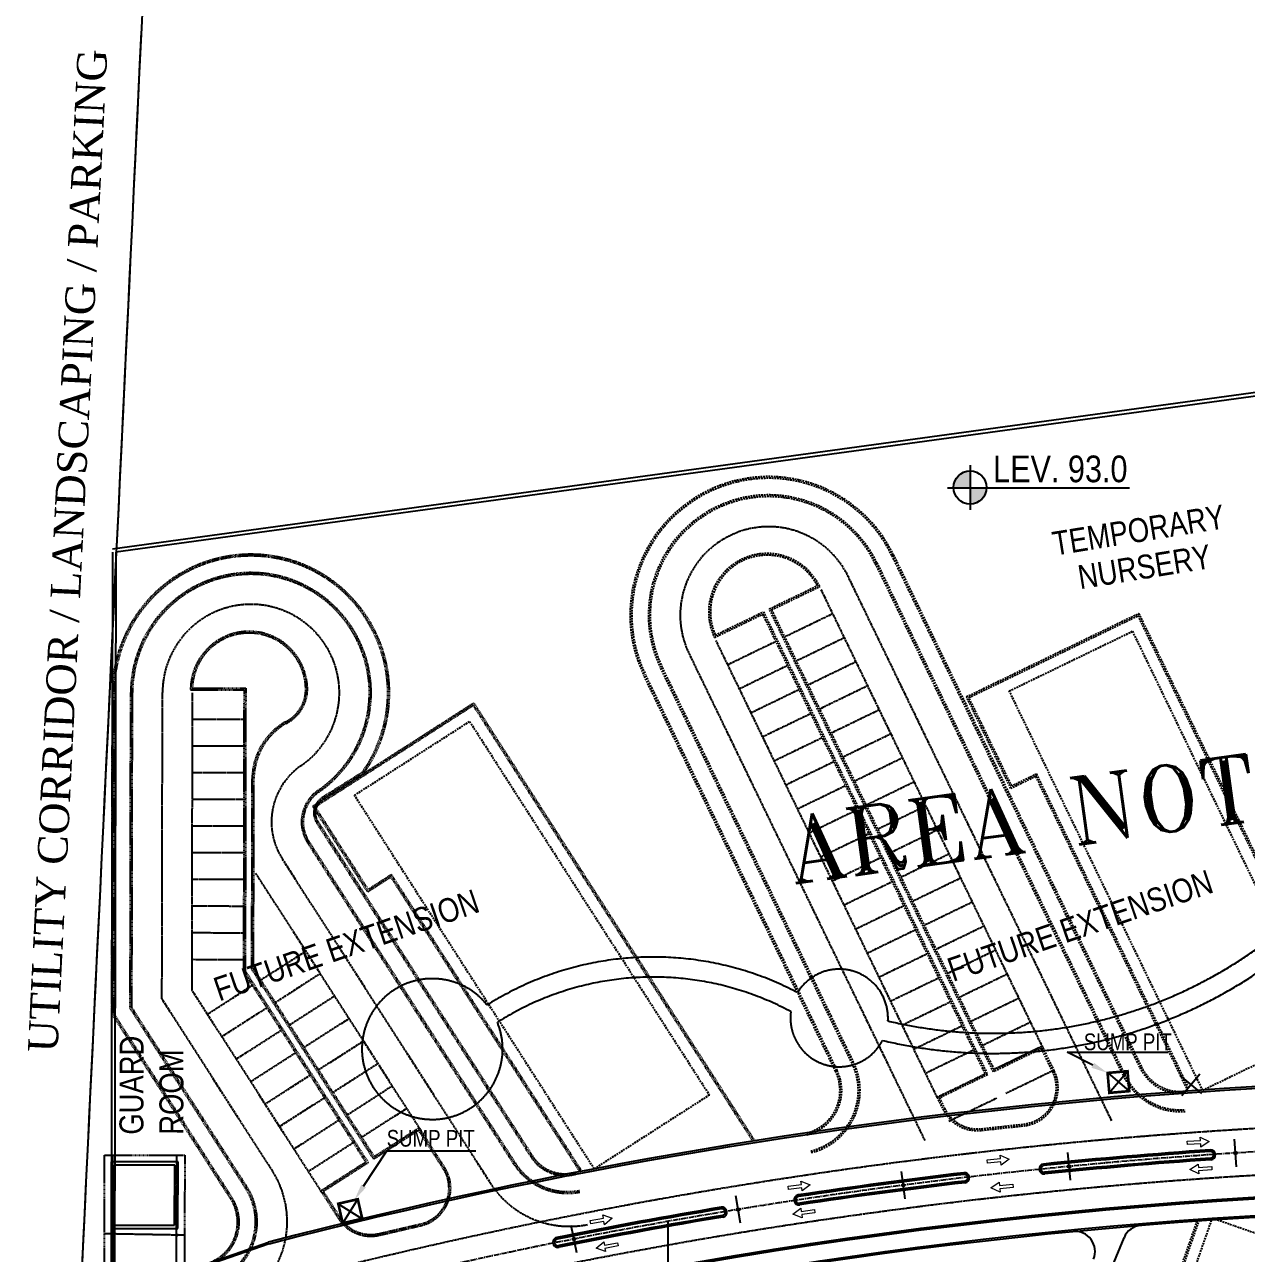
# Model space of a CAD drawing. Header units: feet. Extents: x 50754 to 76410, y 49660 to 67674.
# Drawn here: x 55201 to 59594, y 57223 to 61642 of the extents above; entities that cross this region are included whole.
import ezdxf
from ezdxf.enums import TextEntityAlignment as Align

# ---------------------------------------------------------------- set-up
doc = ezdxf.new("R2010")
doc.units = ezdxf.units.FT
for name, pattern in [('Amconstr', [9999, 9999, 0]), ('CENTER', [2, 1.25, -0.25, 0.25, -0.25]), ('CENTER2', [28.575, 19.05, -3.175, 3.175, -3.175]), ('HIDDEN', [9.525, 6.35, -3.175])]:
    doc.linetypes.add(name, pattern=pattern)
for name, color, linetype in [('03--GRID', 8, 'CENTER2'), ('1_TEXT', 3, 'Continuous'), ('afaq', 6, 'Continuous'), ('CKS_PROPERTY LINE', 5, 'Continuous'), ('F--BLOCKWALL-3', 253, 'Continuous'), ('FOOTPATH', 1, 'Continuous'), ('MS GATE', 1, 'Continuous'), ('Plot Boundary', 1, 'Continuous'), ('PLOT LINE', 3, 'Continuous'), ('ROAD CL', 251, 'CENTER'), ('roads & footpath', 161, 'Continuous'), ('TITLE', 3, 'Continuous'), ('WALL HATCH EXIST', 253, 'Continuous')]:
    doc.layers.add(name, color=color, linetype=linetype)
doc.layers.add('1_CAR', color=1, linetype='Continuous', lineweight=0)
doc.styles.add('222', font='romant.shx')
doc.styles.add('ARC_IMP 001 1_1', font='ARIALN.TTF', dxfattribs={"height": 0.078125})
doc.styles.add('ARIAL', font='arial.ttf')
doc.styles.add('STANDARD BLOWUP', font='times.ttf', dxfattribs={"width": 0.85})

# ---------------------------------------------------------------- blocks, each defined once
blk = doc.blocks.new('admin enlclave road')
at = {"layer": 'CKS_PROPERTY LINE', "color": 253}
for end in [5.0851253, 5.0844203]:
    blk.add_arc((-252677.08, -31683.27), 298338.7, 5.051499, end, dxfattribs=at)
at = {"layer": '1_TEXT', "color": 253, "style": 'STANDARD BLOWUP'}
blk.add_text('UTILITY CORRIDOR / LANDSCAPING / PARKING', height=2.5, rotation=94.9788, dxfattribs=at).set_placement((44487.5, -5287.6), align=Align.MIDDLE)
blk = doc.blocks.new('*U19')
at = {"layer": 'ROAD CL', "ltscale": 5}
blk.add_line((96, 0), (96, 192), dxfattribs=at)
blk = doc.blocks.new('*U20')
at = {"color": 0, "linetype": 'ByBlock', "lineweight": -2, "transparency": 16777216}
for p, rotation in [((-1633.1, 2287.6), 282.1304857293512), ((-1612.9, 2193.8), 282.1304857293512), ((-1592.7, 2099.9), 282.1304857293512), ((-1572.5, 2006.1), 282.1304857293512), ((-1552.4, 1912.2), 282.1304857293512), ((-1532.2, 1818.3), 282.1304857293512), ((-1512, 1724.5), 282.1304857293512), ((-1491.9, 1630.6), 282.1304857293512), ((-1471.7, 1536.8), 282.1304857293512), ((-1451.5, 1442.9), 282.1304857293512), ((-1431.3, 1349.1), 282.1304857293512), ((-1411.2, 1255.2), 282.1304857293512), ((-1391, 1161.3), 282.1304857293512), ((-1370.8, 1067.5), 282.1304857293512), ((-1350.6, 973.6), 282.1304857293512), ((-1330.5, 879.8), 282.1304857293512), ((-1310.3, 785.9), 282.1304857293512), ((-1290.1, 692.1), 282.1304857293512), ((-1269.9, 598.2), 282.1304857293512), ((-1249.8, 504.4), 282.1304857293507)]:
    blk.add_blockref('*U19', p, dxfattribs=dict(at, rotation=rotation))
blk = doc.blocks.new('*U21')
at = {"layer": 'ROAD CL', "ltscale": 5}
blk.add_line((96, 0), (96, 192), dxfattribs=at)
blk = doc.blocks.new('*U22')
at = {"color": 0, "linetype": 'ByBlock', "lineweight": -2, "transparency": 16777216}
for p, rotation in [((-1633.1, 2287.6), 282.1304857293512), ((-1612.9, 2193.8), 282.1304857293512), ((-1592.7, 2099.9), 282.1304857293512), ((-1572.5, 2006.1), 282.1304857293512), ((-1552.4, 1912.2), 282.1304857293512), ((-1532.2, 1818.3), 282.1304857293512), ((-1512, 1724.5), 282.1304857293512), ((-1491.9, 1630.6), 282.1304857293512), ((-1471.7, 1536.8), 282.1304857293512), ((-1451.5, 1442.9), 282.1304857293512), ((-1431.3, 1349.1), 282.1304857293512), ((-1411.2, 1255.2), 282.1304857293512), ((-1391, 1161.3), 282.1304857293512), ((-1370.8, 1067.5), 282.1304857293512), ((-1350.6, 973.6), 282.1304857293512), ((-1330.5, 879.8), 282.1304857293512), ((-1310.3, 785.9), 282.1304857293512), ((-1290.1, 692.1), 282.1304857293512), ((-1269.9, 598.2), 282.1304857293512), ((-1249.8, 504.4), 282.1304857293513)]:
    blk.add_blockref('*U21', p, dxfattribs=dict(at, rotation=rotation))

msp = doc.modelspace()

# ---------------------------------------------------------------- hatches: boundary and pattern name
at = {"layer": 'WALL HATCH EXIST', "linetype": 'ByBlock'}
h = msp.add_hatch(color=253, dxfattribs=at)
h.dxf.hatch_style = 1
h.paths.add_polyline_path([(58600.47312, 60036.75327, 0.4142135624), (58540.96994, 59977.25009, 0.0035712008), (58540.97601, 59976.40013), (58600.47312, 59976.40013)])
h = msp.add_hatch(color=253, dxfattribs=at)
h.dxf.hatch_style = 1
h.paths.add_polyline_path([(58600.47312, 59917.74691, 0.4100358202), (58659.97023, 59976.40013), (58600.47312, 59976.40013)])

# ---------------------------------------------------------------- linework, layer by layer
at = {"color": 253, "linetype": 'Continuous', "lineweight": 9}
for points in [[(58600.47312, 60057.14621), (58600.47312, 59897.35397), (58600.47312, 59897.35397)], [(58519.72704, 59976.40013), (59173.54397, 59976.40013), (59173.54397, 59976.40013)]]:
    msp.add_lwpolyline(points, dxfattribs=at)
at = {"color": 6, "const_width": 9.49219}
for points in [[(59101.09928, 57800.23352), (59172.83432, 57806.40467), (59166.66317, 57878.13972), (59094.92812, 57871.96856)], [(56345.09991, 57331.53657), (56415.2833, 57347.60805), (56399.21182, 57417.79143), (56329.02843, 57401.71995)]]:
    msp.add_lwpolyline(points, close=True, dxfattribs=at)
at = {"color": 253, "linetype": 'Amconstr', "lineweight": 25, "ltscale": 10}
for points in [[(59095.27553, 57871.99845), (59095.27553, 57871.99845), (59172.83432, 57806.40467)], [(59101.09928, 57800.23352), (59166.66317, 57878.13972)], [(59355.13448, 57862.98484), (59355.13448, 57862.98484), (59433.04069, 57797.42095)], [(59361.30564, 57791.24979), (59426.86953, 57869.156)], [(56329.02843, 57401.71995), (56329.02843, 57401.71995), (56415.2833, 57347.60805)], [(56345.09991, 57331.53657), (56399.21182, 57417.79143)]]:
    msp.add_lwpolyline(points, dxfattribs=at)
at = {"layer": '03--GRID', "color": 253, "ltscale": 0.1}
for p, q in [((55517.13983, 56451.6485), (55519.07095, 57576.64684)), ((55747.07181, 57576.2549), (55745.11209, 56436.25658)), ((55488.58743, 57294.69883), (55779.71656, 57289.32587))]:
    msp.add_line(p, q, dxfattribs=at)
at = {"layer": '1_CAR', "color": 253}
for p, q in [((59381.17479, 57626.03897), (59429.07455, 57629.13937)), ((59381.94989, 57614.06403), (59381.17479, 57626.03897)), ((59429.07455, 57629.13937), (59428.29945, 57641.11431)), ((59428.29945, 57641.11431), (59460.57391, 57625.16566)), ((59460.57391, 57625.16566), (59430.62475, 57605.18948)), ((59429.84965, 57617.16442), (59381.94989, 57614.06403)), ((59430.62475, 57605.18948), (59429.84965, 57617.16442)), ((58662.17214, 57559.35075), (58709.91189, 57564.34233)), ((58663.42003, 57547.41581), (58662.17214, 57559.35075)), ((58711.15979, 57552.40739), (58663.42003, 57547.41581)), ((58709.91189, 57564.34233), (58708.66399, 57576.27727)), ((58708.66399, 57576.27727), (58741.54372, 57561.61699)), ((58712.40768, 57540.47245), (58711.15979, 57552.40739)), ((58741.54372, 57561.61699), (58712.40768, 57540.47245)), ((59390.52467, 57524.43071), (59420.47384, 57544.40689)), ((59420.47384, 57544.40689), (59421.24894, 57532.43195)), ((59421.24894, 57532.43195), (59469.1487, 57535.53235)), ((59469.1487, 57535.53235), (59469.9238, 57523.55741)), ((59422.79913, 57508.48207), (59390.52467, 57524.43071)), ((59469.9238, 57523.55741), (59422.02403, 57520.45701)), ((59422.02403, 57520.45701), (59422.79913, 57508.48207)), ((57946.36792, 57464.2905), (57993.87302, 57471.16547)), ((57948.08666, 57452.41422), (57946.36792, 57464.2905)), ((57995.59176, 57459.28919), (57948.08666, 57452.41422)), ((57993.87302, 57471.16547), (57992.15428, 57483.04174)), ((57992.15428, 57483.04174), (58025.58786, 57469.69275)), ((57997.3105, 57447.41291), (57995.59176, 57459.28919)), ((58025.58786, 57469.69275), (57997.3105, 57447.41291)), ((58675.53157, 57458.19155), (58704.6676, 57479.33608)), ((58708.41129, 57443.53127), (58675.53157, 57458.19155)), ((58704.6676, 57479.33608), (58705.9155, 57467.40115)), ((58705.9155, 57467.40115), (58753.65525, 57472.39273)), ((58754.90315, 57460.45779), (58707.1634, 57455.46621)), ((58707.1634, 57455.46621), (58708.41129, 57443.53127)), ((58753.65525, 57472.39273), (58754.90315, 57460.45779)), ((57282.07743, 57349.75445), (57279.89053, 57361.55349)), ((57279.89053, 57361.55349), (57313.8257, 57349.53666)), ((57963.71601, 57363.73851), (57991.99336, 57386.01835)), ((57997.14959, 57350.38952), (57963.71601, 57363.73851)), ((57991.99336, 57386.01835), (57993.7121, 57374.14207)), ((57993.7121, 57374.14207), (58041.21721, 57381.01704)), ((58042.93595, 57369.14076), (57995.43085, 57362.2658)), ((57995.43085, 57362.2658), (57997.14959, 57350.38952)), ((58041.21721, 57381.01704), (58042.93595, 57369.14076)), ((57234.88125, 57341.00685), (57282.07743, 57349.75445)), ((57237.06815, 57329.2078), (57234.88125, 57341.00685)), ((57284.26433, 57337.9554), (57237.06815, 57329.2078)), ((57286.45123, 57326.15636), (57284.26433, 57337.9554)), ((57313.8257, 57349.53666), (57286.45123, 57326.15636)), ((57256.19088, 57241.21928), (57283.56535, 57264.59959)), ((57290.12605, 57229.20245), (57256.19088, 57241.21928)), ((57283.56535, 57264.59959), (57285.75225, 57252.80054)), ((57285.75225, 57252.80054), (57332.94843, 57261.54814)), ((57335.13533, 57249.7491), (57287.93915, 57241.0015)), ((57287.93915, 57241.0015), (57290.12605, 57229.20245)), ((57332.94843, 57261.54814), (57335.13533, 57249.7491))]:
    msp.add_line(p, q, dxfattribs=at)
at = {"layer": 'afaq', "color": 6, "linetype": 'Amconstr', "lineweight": 25, "ltscale": 10}
for points in [[(59041.58513, 57899.43718), (58949.99992, 57946.59837), (59310.91679, 57946.59837)], [(56420.14659, 57465.22599), (56503.32748, 57592.0779), (56823.73099, 57591.76057)]]:
    msp.add_lwpolyline(points, dxfattribs=at)
for points in [[(59046.16323, 57908.32768), (59094.92812, 57871.96856), (59037.00702, 57890.54668)], [(56428.50905, 57459.74245), (56387.24536, 57415.0512), (56411.78413, 57470.70953)]]:
    msp.add_solid(points, dxfattribs=at)
at = {"layer": 'F--BLOCKWALL-3', "color": 253, "linetype": 'HIDDEN', "lineweight": 25, "ltscale": 0.5}
for p, q in [((55487.11251, 56436.7001), (55489.0722, 57576.69841)), ((55489.0722, 57576.69841), (55777.07177, 57576.20332)), ((55777.07177, 57576.20332), (55775.11207, 56436.20501))]:
    msp.add_line(p, q, dxfattribs=at)
at = {"layer": 'F--BLOCKWALL-3', "color": 253, "linetype": 'Amconstr', "lineweight": 25}
for p, q in [((55513.03091, 57552.65719), (55512.61832, 57312.65755)), ((55753.03055, 57552.24462), (55513.03091, 57552.65719)), ((55525.01026, 57540.63658), (55524.63893, 57324.6369)), ((55741.00993, 57540.26526), (55525.01026, 57540.63658)), ((55740.6386, 57324.26558), (55741.00993, 57540.26526)), ((55752.61795, 57312.24497), (55753.03055, 57552.24462)), ((55524.63893, 57324.6369), (55740.6386, 57324.26558)), ((55512.61832, 57312.65755), (55752.61795, 57312.24497))]:
    msp.add_line(p, q, dxfattribs=at)
for centre in [(55518.58786, 57294.64692), (55749.7166, 57289.37744)]:
    msp.add_circle(centre, 3, dxfattribs=at)
at = {"layer": 'FOOTPATH', "color": 253, "linetype": 'HIDDEN'}
for p, q in [((58588.02993, 59224.64442), (59206.55879, 59524.08657)), ((59206.55879, 59524.08657), (60016.19703, 57851.69471)), ((58596.04481, 59221.85844), (59203.77282, 59516.07169)), ((59203.77282, 59516.07169), (60009.64866, 57851.45144)), ((58747.51168, 58895.21829), (58588.02993, 59224.64442)), ((58750.29766, 58903.23318), (58596.04481, 59221.85844)), ((58836.79858, 58938.44386), (58747.51168, 58895.21829)), ((58839.58455, 58946.45874), (58750.29766, 58903.23318)), ((59379.64574, 57817.13667), (58836.79858, 58938.44386)), ((59386.08896, 57817.59713), (58839.58455, 58946.45874)), ((59189.89835, 56685.67966), (59417.14766, 57339.44638)), ((59197.53571, 56689.37706), (59423.66237, 57339.91409)), ((59419.28386, 57345.59198), (59419.29224, 57345.61607))]:
    msp.add_line(p, q, dxfattribs=at)
at = {"layer": 'FOOTPATH', "color": 253, "linetype": 'HIDDEN', "ltscale": 0.5}
for p, q in [((55515.14092, 58085.27291), (55517.12546, 59239.71598)), ((55521.14394, 58087.02747), (55523.12545, 59239.70567)), ((55581.17419, 58104.57306), (55583.12536, 59239.60252)), ((55587.17722, 58106.32762), (55589.12535, 59239.59221)), ((55798.2353, 59249.95952), (55990.23502, 59249.62946)), ((55804.33386, 59255.94904), (55996.24532, 59255.61914)), ((55990.23502, 59249.62946), (55988.49319, 58236.37628)), ((55996.24532, 59255.61914), (55994.49622, 58238.13084)), ((56237.4691, 58831.06103), (56815.8615, 59202.14834)), ((56245.75909, 58829.25104), (56814.0515, 59193.85835)), ((56814.0515, 59193.85835), (57819.71941, 57626.38173)), ((56815.8615, 59202.14834), (57826.19201, 57627.4044)), ((56414.70904, 58951.81221), (56271.51829, 58861.90971)), ((56018.50832, 58245.14908), (56019.68406, 58929.09741)), ((56024.51134, 58246.90364), (56025.68405, 58929.08709)), ((56418.89257, 58947.35428), (56274.73416, 58856.84423)), ((56435.10879, 58523.01144), (56237.4691, 58831.06103)), ((56436.91879, 58531.30143), (56245.75909, 58829.25104)), ((56256.6583, 58773.95983), (57027.1848, 57572.98458)), ((56251.60831, 58770.71984), (57022.13481, 57569.74458)), ((56218.73107, 58699.74129), (56959.61163, 57544.97345)), ((56223.78106, 58702.98128), (56964.66162, 57548.21344)), ((56518.60184, 58576.57924), (56435.10879, 58523.01144)), ((56520.41184, 58584.86923), (56436.91879, 58531.30143)), ((57198.30828, 57517.15998), (56518.60184, 58576.57924)), ((57204.65056, 57518.38575), (56520.41184, 58584.86923)), ((56456.67581, 57562.20266), (56018.50832, 58245.14908)), ((56458.4858, 57570.49265), (56024.51134, 58246.90364)), ((55988.49319, 58236.37628), (56428.18584, 57551.05268)), ((55994.49622, 58238.13084), (56436.47583, 57549.24268)), ((55940.53756, 57422.23168), (55515.14092, 58085.27291)), ((55945.58755, 57425.47167), (55521.14394, 58087.02747)), ((55996.08749, 57457.87162), (55581.17419, 58104.57306)), ((56001.13748, 57461.11162), (55587.17722, 58106.32762)), ((56620.08559, 57674.17249), (56458.4858, 57570.49265)), ((56711.37733, 57531.88131), (56620.08559, 57674.17249)), ((56618.27559, 57665.8825), (56456.67581, 57562.20266)), ((56706.32734, 57528.64132), (56618.27559, 57665.8825)), ((56428.18584, 57551.05268), (56266.58606, 57447.37285)), ((56436.47583, 57549.24268), (56274.87604, 57445.56285)), ((56266.58606, 57447.37285), (56330.14359, 57348.30937)), ((56274.87604, 57445.56285), (56335.19359, 57351.54937)), ((56476.65103, 57294.36752), (56624.49911, 57328.64791)), ((56478.01846, 57288.52541), (56625.84213, 57322.80013))]:
    msp.add_line(p, q, dxfattribs=at)
at = {"layer": 'FOOTPATH', "color": 253}
msp.add_line((58897.4238, 56659.48948), (59153.98523, 57279.49146), dxfattribs=at)
at = {"layer": 'FOOTPATH', "color": 253, "linetype": 'HIDDEN', "ltscale": 0.5}
for centre, radius, start, end in [((56015.12472, 59238.8599), 498, 324.17209319, 179.90150619), ((56015.12472, 59238.8599), 492, 324.30782802, 179.90150619), ((56015.12472, 59238.8599), 432, 304.45594003, 179.90150619), ((56015.12472, 59238.8599), 426, 304.53736786, 179.90150619), ((56008.23499, 59249.59852), 210, 2.03157133, 179.90150619), ((56008.23499, 59249.59852), 204, 2.03157133, 178.21609315), ((56080.18974, 59252.15093), 132, 295.72176172, 2.03157133), ((56080.18974, 59252.15093), 138, 295.82019629, 2.03157133), ((56256.4894, 58928.50292), 236.80609, 120.17013491, 179.85616247), ((56256.48521, 58928.50533), 230.8019, 120.22638061, 179.85558025), ((56334.88091, 58774.26117), 138, 124.53736786, 212.68358107), ((56334.88444, 58774.26184), 132.00333, 124.80527868, 212.68299806), ((56307.15824, 58806.35978), 66, 122.68358107, 212.68358107), ((56307.15824, 58806.35978), 60, 122.71095665, 212.68358107), ((57153.19471, 57669.17325), 230, 212.68358107, 280.99647449), ((57153.19471, 57669.17325), 224, 212.68358107, 280.99647449), ((57145.51931, 57650.28658), 147.34568, 213.13539267, 285.33129047), ((57145.54162, 57650.30324), 141.37366, 213.15528079, 285.50458401), ((56595.22748, 57457.36143), 132, 282.8121202, 32.68358107), ((56595.22748, 57457.36143), 138, 282.81743818, 32.68358107), ((55807.5544, 57336.91181), 224, 290.55309534, 32.68358107), ((55807.5544, 57336.91181), 230, 290.55309534, 32.68358107), ((55810.89271, 57335.64185), 155.90248, 290.87394315, 33.73897147), ((55810.89323, 57335.64109), 161.90149, 290.86197726, 33.70018802), ((56446.29344, 57422.82926), 138, 212.68358107, 283.29067911), ((56446.29344, 57422.82926), 132, 212.68358107, 283.2959971)]:
    msp.add_arc(centre, radius, start, end, dxfattribs=at)
at = {"layer": 'FOOTPATH', "color": 253}
for centre, start, end in [((59220.5141, 57251.96132), 94.74427004, 157.51986505), ((58977.72467, 57230.14857), 337.51986504, 95.52332772)]:
    msp.add_arc(centre, 72, start, end, dxfattribs=at)
at = {"layer": 'Plot Boundary', "color": 253, "linetype": 'HIDDEN'}
for p, q in [((58741.43589, 59245.5822), (59184.27101, 59459.9675)), ((59184.27101, 59459.9675), (59879.71603, 58023.45359)), ((59436.88091, 57809.06828), (58741.43589, 59245.5822)), ((56387.28205, 58870.14885), (56801.38151, 59135.82843)), ((56801.38151, 59135.82843), (57663.22016, 57792.5302)), ((57249.1207, 57526.85062), (56387.28205, 58870.14885)), ((59879.71603, 58023.45359), (59436.88091, 57809.06828)), ((57663.22016, 57792.5302), (57249.1207, 57526.85062)), ((59250.99723, 56715.25885), (59471.63505, 57350.00521)), ((59471.63505, 57350.00521), (59936.36007, 57188.4668))]:
    msp.add_line(p, q, dxfattribs=at)
at = {"layer": 'PLOT LINE', "color": 253}
for p, q in [((71861.75005, 61994.88878), (55517.18687, 59754.98993)), ((71845.92243, 61980.60757), (55529.16889, 59744.51982)), ((55517.16891, 59744.54045), (55512.60274, 57088.31313)), ((55529.16889, 59744.51982), (55524.63032, 57104.34712))]:
    msp.add_line(p, q, dxfattribs=at)
at = {"layer": 'PLOT LINE', "color": 8, "linetype": 'Amconstr', "lineweight": 25}
for centre, radius, start, end in [((58682.97741, 59645.82671), 1631.2753, 256.61165905, 314.47779675), ((58682.2692, 59646.19873), 1703.94211, 256.55047508, 314.58031542), ((57461.41027, 57169.70823), 1118.94554, 62.3671759, 122.24017383), ((58130.14131, 58069.63257), 175.44392, 356.48775438, 148.60609049), ((56667.11847, 57957.83238), 253.00936, 38.73174494, 22.3636207), ((57461.41027, 57169.70823), 1046.94554, 61.79803966, 122.35660639), ((58130.14131, 58069.63257), 175.44392, 172.55420677, 332.63441715)]:
    msp.add_arc(centre, radius, start, end, dxfattribs=at)
at = {"layer": 'ROAD CL', "color": 253, "linetype": 'ByBlock'}
for p, q in [((58600.47312, 60057.14621), (58600.47312, 59897.35397)), ((58519.72704, 59976.40013), (59173.54397, 59976.40013)), ((57513.51769, 57337.88309), (57513.51769, 56798.15028))]:
    msp.add_line(p, q, dxfattribs=at)
at = {"layer": 'ROAD CL', "color": 253, "ltscale": 5}
for p, q in [((59109.76224, 57700.166), (58162.57993, 59656.66943)), ((58865.72607, 57956.39525), (58065.37222, 59609.60924)), ((58482.13655, 57784.86721), (57687.34225, 59426.5974)), ((57590.13454, 59379.53721), (58437.61737, 57628.9734)), ((55695.23167, 58137.90969), (55697.12519, 59239.40655)), ((55803.28612, 58169.49176), (55805.12503, 59239.2209)), ((55996.95972, 59142.89098), (55804.96, 59143.22104)), ((55996.79469, 59046.89113), (55804.79497, 59047.22118)), ((55996.62966, 58950.89127), (55804.62995, 58951.22132)), ((55996.46464, 58854.89141), (55804.46492, 58855.22146)), ((55996.29961, 58758.89155), (55804.29989, 58759.22161)), ((55996.13458, 58662.89169), (55804.13486, 58663.22175)), ((56127.83119, 58641.42138), (56875.685, 57475.78473)), ((55995.96955, 58566.89183), (55803.96984, 58567.22189)), ((56032.01065, 58590.77101), (56626.97532, 57663.43387)), ((55995.80452, 58470.89198), (55803.80481, 58471.22203)), ((55995.6395, 58374.89212), (55803.63978, 58375.22217)), ((56050.65618, 58206.15318), (56212.25597, 58309.83302)), ((55995.47447, 58278.89226), (55803.47475, 58279.22232)), ((56102.4961, 58125.35329), (56264.09589, 58229.03313)), ((56273.47578, 57436.63422), (55803.28612, 58169.49176)), ((56020.35622, 58186.71321), (55858.75644, 58083.03338)), ((56092.03736, 57519.43153), (55695.23167, 58137.90969)), ((56154.33602, 58044.55339), (56315.93581, 58148.23323)), ((56072.19614, 58105.91332), (55910.59635, 58002.23348)), ((56206.17594, 57963.7535), (56367.77573, 58067.43334)), ((56124.03606, 58025.11342), (55962.43627, 57921.43359)), ((56258.01586, 57882.95361), (56419.61564, 57986.63344)), ((56175.87598, 57944.31353), (56014.27619, 57840.63369)), ((56309.85578, 57802.15371), (56471.45556, 57905.83355)), ((56227.7159, 57863.51364), (56066.11611, 57759.8338)), ((56361.69569, 57721.35382), (56523.29548, 57825.03366)), ((56279.55582, 57782.71374), (56117.95603, 57679.03391)), ((56413.53561, 57640.55392), (56575.1354, 57744.23376)), ((56331.39573, 57701.91385), (56169.79595, 57598.23401)), ((56383.23565, 57621.11396), (56221.63586, 57517.43412))]:
    msp.add_line(p, q, dxfattribs=at)
for points in [[(68746.23026, 60815.09343), (67790.28937, 56888.80254, -0.3458722565), (67452.16679, 56623.12584), (67063.86963, 56623.12584, -0.2657967098), (66763.90103, 56794.70917, 0.401108977), (66077.78626, 56989.21138, -0.20078208), (65810.22499, 56964.95958, 0.0230100263), (64627.80398, 57279.36954, 0.126481648), (55517.99972, 56952.58934)], [(55517.69872, 56777.23877, -0.1272080823), (64593.65401, 57114.86641, -0.1872262148), (65700.18893, 56436.28411, 0.0799494502), (66064.65426, 56084.23478, -0.2700647044), (66247.12001, 55771.05497), (66247.12001, 55321.56048)]]:
    msp.add_lwpolyline(points, format="xyb", dxfattribs=at)
at = {"layer": 'ROAD CL', "color": 253, "linetype": 'ByBlock'}
for points in [[(59557.94972, 57534.08674), (59551.52627, 57633.88022)], [(58961.5137, 57486.05745), (58951.88576, 57585.59289)], [(58366.98048, 57418.7567), (58354.08842, 57517.92219)], [(57774.99967, 57331.85519), (57758.84742, 57430.54209)], [(57186.20336, 57225.49701), (57166.80847, 57323.59817)]]:
    msp.add_lwpolyline(points, dxfattribs=at)
at = {"layer": 'ROAD CL', "color": 253, "linetype": 'CENTER2'}
msp.add_lwpolyline([(66319.12001, 54983.39265), (66319.12001, 55560.25924, 0.2934129435), (64447.06591, 57232.22104, 0.0407216479), (61509.2811, 57602.64222, 0.0241452992), (59733.95754, 57594.65401, 0.0152732009), (58598.21154, 57497.65067, 0.0121724891), (57720.53194, 57373.54413, 0.0209456451), (56228.1544, 57060.59909, 0.019605249), (54859.52285, 56655.47186, 2.2933565504)], format="xyb", dxfattribs=at)
at = {"layer": 'ROAD CL', "color": 253, "linetype": 'ByBlock'}
for centre, radius in [((58600.47312, 59977.25009), 59.50318), ((59554.738, 57583.98348), 5), ((59554.738, 57583.98348), 1), ((58956.69973, 57535.82517), 5), ((58956.69973, 57535.82517), 1), ((58360.53445, 57468.33944), 5), ((58360.53445, 57468.33944), 1), ((57766.92355, 57381.19864), 5), ((57766.92355, 57381.19864), 1), ((57176.50592, 57274.54759), 5), ((57176.50592, 57274.54759), 1)]:
    msp.add_circle(centre, radius, dxfattribs=at)
at = {"layer": 'ROAD CL', "color": 253, "ltscale": 5}
for centre, radius, start, end in [((57876.35723, 59518.10332), 318, 25.83254929, 205.83254929), ((56015.12472, 59238.8599), 318, 304.53736786, 179.90150619), ((56334.88091, 58774.26117), 246, 124.53736786, 212.68358107), ((55807.5544, 57336.91181), 338, 290.55309534, 32.68358107), ((57160.16796, 57658.30445), 338, 212.68358107, 280.99647449)]:
    msp.add_arc(centre, radius, start, end, dxfattribs=at)
at = {"layer": 'roads & footpath', "color": 253, "linetype": 'HIDDEN'}
for p, q in [((58259.78764, 59703.72962), (59151.1163, 57862.5977)), ((58265.18807, 59706.34408), (59156.51673, 57865.21215)), ((58319.19235, 59732.48863), (59210.52101, 57891.3567)), ((58324.59278, 59735.10308), (59215.92144, 57893.97116)), ((57878.9841, 59540.21647), (58051.71836, 59623.84057)), ((57886.99898, 59537.43049), (58059.81268, 59621.09305)), ((57684.64811, 59446.13454), (57857.38238, 59529.75865)), ((57857.38238, 59529.75865), (58662.96514, 57865.74379)), ((58684.56685, 57876.20161), (57878.9841, 59540.21647)), ((58687.35283, 57884.2165), (57886.99898, 59537.43049)), ((57681.78271, 59438.0812), (57854.59641, 59521.74376)), ((57854.59641, 59521.74376), (58654.95026, 57868.52977)), ((58122.52266, 57880.51584), (57433.52212, 59303.71801)), ((58176.52694, 57906.66039), (57487.5264, 59329.86256)), ((58181.92737, 57909.27485), (57492.92683, 59332.47702)), ((58117.12223, 57877.90139), (57428.12169, 59301.10356)), ((58857.38056, 57959.86417), (58684.56685, 57876.20161)), ((58860.16653, 57967.87906), (58687.35283, 57884.2165)), ((58897.69497, 57876.59057), (58857.38056, 57959.86417)), ((58903.0954, 57879.20502), (58860.16653, 57967.87906)), ((58662.96514, 57865.74379), (58490.15144, 57782.08124)), ((58482.13655, 57784.86721), (58502.68581, 57742.42059)), ((58490.15144, 57782.08124), (58508.08624, 57745.03504)), ((58641.7125, 57671.38727), (58792.59415, 57687.78633)), ((58642.37327, 57665.42376), (58793.23, 57681.82011))]:
    msp.add_line(p, q, dxfattribs=at)
at = {"layer": 'roads & footpath', "color": 253}
for p, q in [((55851.19285, 57184.62536), (56078.47979, 57263.66477)), ((55852.97258, 57178.89172), (56080.4532, 57257.99859))]:
    msp.add_line(p, q, dxfattribs=at)
at = {"layer": 'roads & footpath', "color": 8}
for points in [[(56080.16957, 57257.90451, -0.0866363549), (62398.58558, 57770.28276, 0.5061578082), (62573.94694, 57968.05597), (62128.88027, 60038.73047, -1), (63090.90909, 60245.50704), (63633.76637, 57719.86132, 0.3072943154), (63766.91833, 57592.5931, -0.0003274051), (63790.74389, 57588.5721), (63525.83226, 58821.07455), (63428.84744, 58800.22882), (63354.45831, 59146.32456), (64014.58195, 59288.21023), (64404.55725, 57473.84857, -0.0033897934)], [(56189.97473, 56883.59241, -0.1190976455), (64665.40333, 57019.04629, -0.2074398615), (65768.52913, 56214.77747, 0.1511349988), (66044.45026, 55959.49483, -0.2886997562), (66175.12001, 55752.04966), (66175.12001, 55213.6603, -0.4140909735), (65944.94872, 54983.39265)], [(56191.66455, 56877.83202, -0.1190949413), (64664.08874, 57013.19208, -0.2074364378), (65763.34619, 56211.75462, 0.1511259977), (66041.85904, 55954.08322, -0.2886997562), (66169.12001, 55752.04966), (66169.12001, 55468.35852)]]:
    msp.add_lwpolyline(points, format="xyb", dxfattribs=at)
at = {"layer": 'roads & footpath', "color": 253}
for points in [[(55014.00942, 56438.37687, -0.3235775724), (55059.30962, 56501.04679, -0.0130714317), (55967.66577, 56774.83378), (56204.32756, 56819.13273, -0.1056897714), (63713.76306, 57139.11617), (63336.43266, 56555.17113), (63820.2201, 56242.56001), (64325.53336, 57024.56741, -0.0046243616), (64650.94279, 56954.64992, -0.2073561227), (65711.3806, 56181.76162, 0.1511435425), (66015.9468, 55899.96708, -0.2886997562), (66109.12001, 55752.04966), (66109.12001, 55450.35905)], [(55020.00942, 56438.37687, -0.3235775724), (55061.19142, 56495.34952, -0.0130680187), (55969.01016, 56768.98122), (56205.63257, 56813.2728, -0.1055646404), (63703.77854, 57134.71969), (63328.13684, 56553.38804), (63822.00319, 56234.26419), (64328.34591, 57017.86477, -0.0045673435), (64649.6282, 56948.79571, -0.2073523938), (65706.19809, 56178.73803, 0.1511349988), (66013.35558, 55894.55547, -0.2886997562), (66103.12001, 55752.04966), (66103.12001, 55468.35905)]]:
    msp.add_lwpolyline(points, format="xyb", dxfattribs=at)
at = {"layer": 'roads & footpath', "color": 253, "linetype": 'HIDDEN'}
for centre, radius, start, end in [((57876.35723, 59518.10332), 498, 25.83254929, 205.83254929), ((57876.35723, 59518.10332), 492, 25.83254929, 205.83254929), ((57876.35723, 59518.10332), 432, 25.83254929, 205.83254929), ((57876.35723, 59518.10332), 426, 25.83254929, 205.83254929), ((57870.79769, 59529.58713), 210, 25.83254929, 205.83254929), ((57870.79769, 59529.58713), 204, 27.51796233, 204.14713625), ((57974.91095, 57809.05407), 224, 283.70206356, 25.83254929), ((57974.91095, 57809.05407), 230, 283.70206356, 25.83254929), ((59358.13272, 57962.81847), 164, 205.83254929, 274.14544271), ((59358.13272, 57962.81847), 158, 205.83254929, 274.14544271), ((57974.91095, 57809.05407), 158, 283.70206356, 25.83254929), ((57974.91095, 57809.05407), 164, 283.70206356, 25.83254929), ((58778.88555, 57819.07256), 132, 275.96108842, 25.83254929), ((58778.88555, 57819.07256), 138, 275.9664064, 25.83254929), ((59358.13272, 57962.81847), 230, 205.83254929, 274.14544271), ((59358.13272, 57962.81847), 224, 205.83254929, 274.14544271), ((58626.89566, 57802.55305), 138, 205.83254929, 276.43964733), ((58626.89566, 57802.55305), 132, 205.83254929, 276.44496532)]:
    msp.add_arc(centre, radius, start, end, dxfattribs=at)
at = {"layer": 'roads & footpath', "color": 253}
for centre, radius, start, end in [((60706.81127, 39418.36728), 18435.72875, 84.733068804, 104.539788586), ((60705.65749, 39433.67682), 18204.07023, 93.912603128, 95.804711618), ((60705.65749, 39433.67682), 18198.07023, 93.912603128, 95.804382992), ((59464.73558, 57577.36106), 17.9996, 273.91585517, 93.91260313), ((59464.73558, 57577.36106), 11.9996, 273.91606584, 93.91260311), ((58866.91759, 57526.56253), 18, 97.61519287, 277.61519287), ((58866.91759, 57526.56253), 12, 98.02217226, 278.02401105), ((60710.49037, 39370.61212), 18237.31853, 93.914229546, 95.796532198), ((60710.49037, 39370.61212), 18231.31853, 93.914229149, 95.796202689), ((60703.91546, 39433.49707), 18204.07023, 96.705546752, 98.597655241), ((60703.91546, 39433.49707), 18198.07023, 96.705546752, 98.597326616), ((58580.38465, 57495.16316), 17.9996, 276.70879879, 96.70554675), ((58580.38465, 57495.16316), 11.9996, 276.70900947, 96.70554673), ((60711.81554, 39370.74276), 18237.31853, 96.707173169, 98.589475822), ((60711.81554, 39370.74276), 18231.31853, 96.707172773, 98.589146313), ((57985.75203, 57415.29523), 18, 100.4081365, 280.4081365), ((57985.75203, 57415.29523), 12, 100.81511588, 280.81695468), ((60702.19934, 39433.23532), 18204.07023, 99.474058649, 101.366167139), ((60702.19934, 39433.23532), 18198.07023, 99.474058649, 101.365838513), ((60713.12129, 39370.93584), 18237.31853, 99.475685067, 101.357987719), ((57708.75327, 57371.25209), 17.9996, 279.47731069, 99.47405865), ((57708.75327, 57371.25209), 11.9996, 279.47752136, 99.47405863), ((60713.12129, 39370.93584), 18231.31853, 99.47568467, 101.35765821), ((57118.67237, 57262.75613), 18, 103.17664839, 283.17664839), ((57118.67237, 57262.75613), 12, 103.58362778, 283.58546657)]:
    msp.add_arc(centre, radius, start, end, dxfattribs=at)

# ---------------------------------------------------------------- block references
at = {"color": 253, "linetype": 'Amconstr', "lineweight": 25, "xscale": -1, "rotation": 37.96303501672953}
msp.add_blockref('*U22', (58185.09011, 56801.4412), dxfattribs=at)
at = {"color": 253, "linetype": 'Amconstr', "lineweight": 25, "rotation": 13.70206355804076}
msp.add_blockref('*U20', (59815.80973, 57590.90507), dxfattribs=at)
at = {"layer": 'MS GATE', "linetype": 'Amconstr', "lineweight": 25, "xscale": 42.66674600251998, "yscale": 42.66674600251998, "zscale": 42.66674600251998, "rotation": 352.174150691152}
msp.add_blockref('admin enlclave road', (-1794383.54152, 541708.42207), dxfattribs=at)

# ---------------------------------------------------------------- texts
at = {"color": 253, "linetype": 'ByBlock', "style": 'ARC_IMP 001 1_1'}
msp.add_text('LEV. 93.0', height=96, dxfattribs=at).set_placement((58683.43143, 59996.08134))
at = {"layer": '1_TEXT', "color": 8, "linetype": 'ByBlock', "style": '222'}
msp.add_text('AREA NOT IN SCOPE', height=240, rotation=7.80334523, dxfattribs=at).set_placement((57963.91498, 58552.81036))
at = {"layer": '1_TEXT', "color": 8, "linetype": 'Amconstr', "lineweight": 25, "char_height": 86.0694804, "attachment_point": 2, "line_spacing_factor": 0.930915, "style": 'ARC_IMP 001 1_1'}
for s, insert, width, rotation in [('TEMPORARY NURSERY', (59198.95546, 59866.39361), 969.0222865, 9.18031644), ('FUTURE EXTENSION', (58982.1849, 58442.25832), 1105.2829901, 18.98151751), ('FUTURE EXTENSION', (56344.16443, 58372.10968), 1105.2829901, 18.98151751)]:
    msp.add_mtext(s, dxfattribs=dict(at, insert=insert, width=width, rotation=rotation))
at = {"layer": '1_TEXT', "color": 8, "insert": (55542.41045, 57649.95931), "char_height": 86.06948, "width": 362.0335965, "attachment_point": 1, "rotation": 89.90150673, "style": 'ARC_IMP 001 1_1'}
msp.add_mtext('GUARD ROOM', dxfattribs=at)
at = {"layer": 'TITLE', "color": 3, "style": 'ARIAL', "width": 0.8}
for p in [(59009.46504, 57953.73648), (56503.16021, 57606.76582)]:
    msp.add_text('SUMP PIT ', height=60, dxfattribs=at).set_placement(p)

doc.saveas('drawing.dxf')
